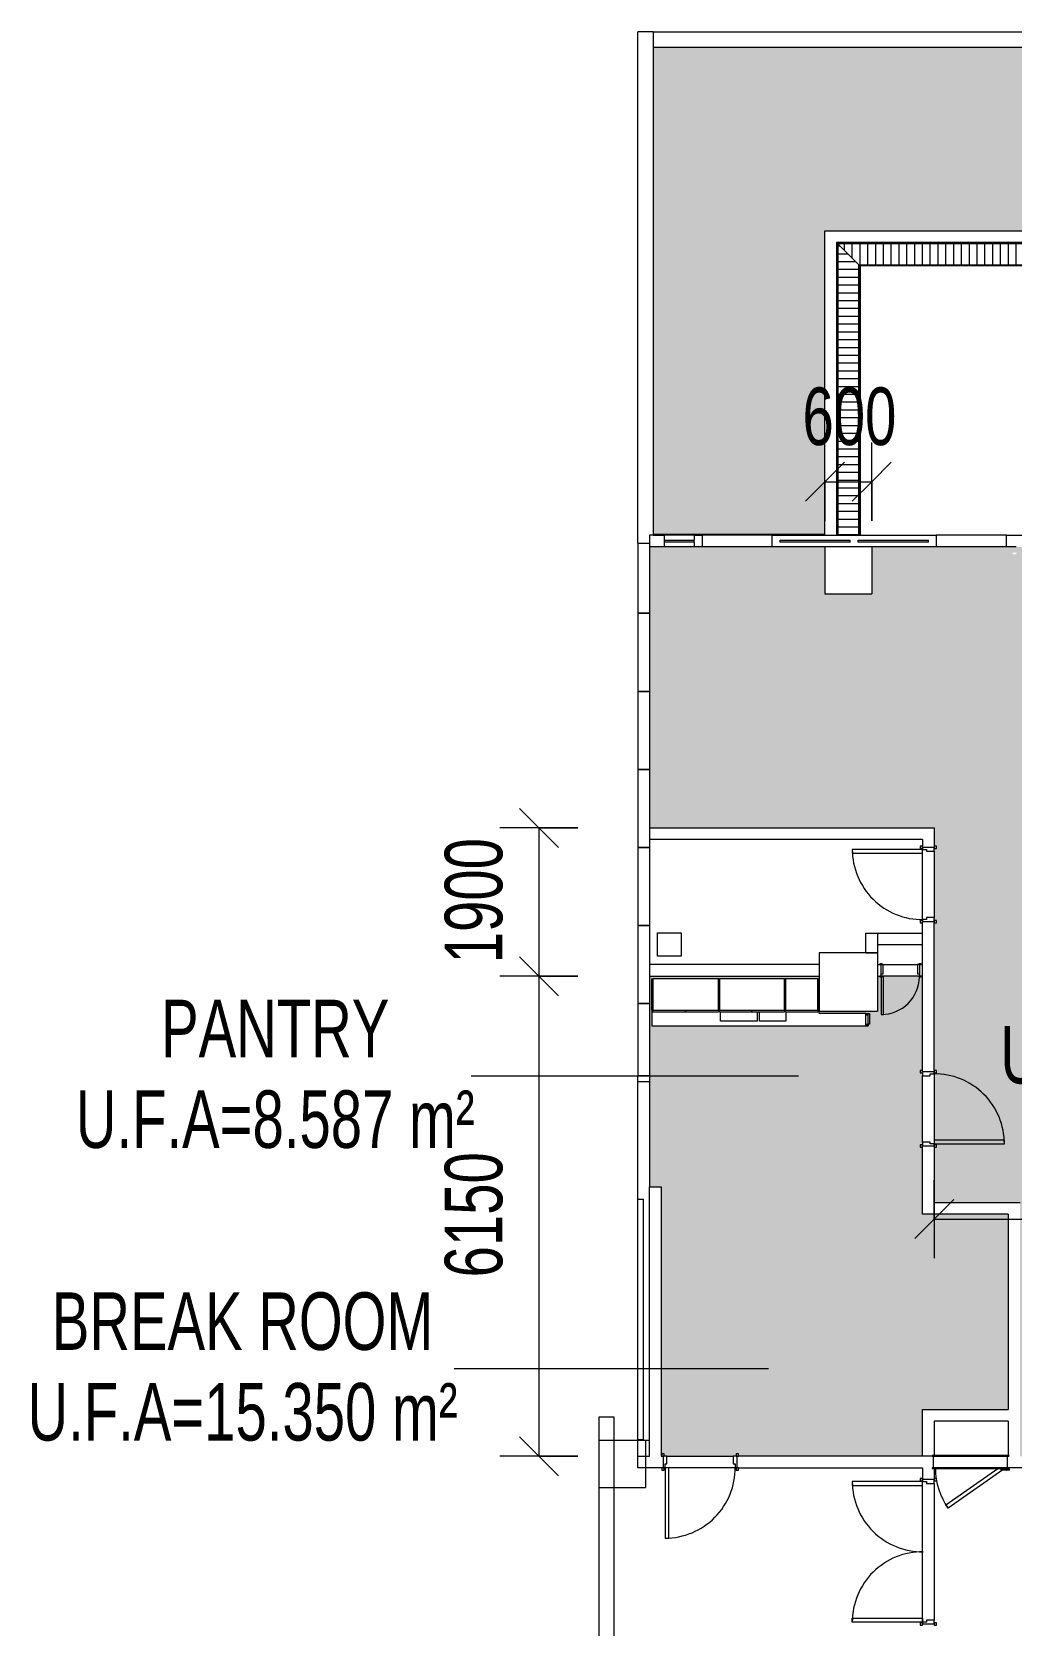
# Model space of a CAD drawing. Header units: millimetres. Extents: x 35540 to 832230, y -10956 to 416550.
# Drawn here: x 103622 to 116173, y 31742 to 52157 of the extents above; entities that cross this region are included whole.
import ezdxf

# ---------------------------------------------------------------- set-up
doc = ezdxf.new("R2010")
doc.units = ezdxf.units.MM
for name, color, linetype, lineweight in [('A-ANNO-DIMS', 211, 'Continuous', 5), ('A-ANNO-DIMS-500', 211, 'Continuous', 5), ('A-AREA-IDEN', 2, 'Continuous', 15), ('A-AREA-PATT', 32, 'Continuous', 5), ('A-DOOR', 31, 'Continuous', 5), ('A-DOOR-FRAM', 31, 'Continuous', 15), ('A-FLOR', 192, 'Continuous', 5), ('A-FLOR-PATT', 8, 'Continuous', 5), ('A-GLAZ-CURT', 52, 'Continuous', 5), ('A-GLAZ-CWMG', 51, 'Continuous', 5), ('A-WALL', 113, 'Continuous', 5), ('I-FURN', 30, 'Continuous', 5), ('Q-CASE', 31, 'Continuous', 5), ('S-BEAM', 12, 'Continuous', 5), ('S-COLS', 52, 'Continuous', 5)]:
    doc.layers.add(name, color=color, linetype=linetype, lineweight=lineweight)
doc.styles.add('Arial', font='arial.ttf', dxfattribs={"width": 0.7, "height": 737.649701})
doc.dimstyles.new('Linear_-_1_5mm_Arial', dxfattribs={"dimscale": 304.8, "dimtxt": 750, "dimasz": 1.64042, "dimexe": 1.64042, "dimexo": 0.0625, "dimgap": 0.82021, "dimtad": 1, "dimdec": 0, "dimzin": 0, "dimdsep": 46, "dimtxsty": 'Arial', "dimblk1": 'OBLIQUE', "dimblk2": 'OBLIQUE', "dimsah": 1, "dimcen": 0.09, "dimadec": 0, "dimazin": 0, "dimtfac": 1, "dimtdec": 4, "dimtix": 1, "dimtmove": 0, "dimatfit": 3, "dimfxl": 1.64042, "dimfxlon": 1, "dimtvp": 1, "dimtolj": 1, "dimtzin": 0, "dimarcsym": 2})

# ---------------------------------------------------------------- blocks, each defined once
blk = doc.blocks.new('DLN-Double Door__X03_ - _M31_1800 x 2450 _WH_-16954920-1_F U_F_A_')
at = {"layer": 'A-DOOR'}
for p, q in [((-850, -75), (-900, -75)), ((-900, -75), (-900, -975)), ((-850, -975), (-850, -75)), ((850, -75), (900, -75)), ((850, -975), (850, -75)), ((900, -75), (900, -975)), ((-900, -975), (-850, -975)), ((900, -975), (850, -975))]:
    blk.add_line(p, q, dxfattribs=at)
for centre, start, end in [((-900, -75), 270, 0.5), ((900, -75), 179.5, 270)]:
    blk.add_arc(centre, 900, start, end, dxfattribs=at)
at = {"layer": 'A-DOOR-FRAM'}
for p, q in [((-910, 105), (-940, 105)), ((-940, 105), (-940, 75)), ((-940, 75), (-910, 75)), ((-875, 75), (-925, 75)), ((-925, 75), (-925, -75)), ((-910, 75), (-910, 105)), ((-875, -25), (-875, 75)), ((875, 75), (875, -25)), ((925, 75), (875, 75)), ((940, 105), (910, 105)), ((910, 105), (910, 75)), ((910, 75), (940, 75)), ((925, -75), (925, 75)), ((940, 75), (940, 105)), ((-910, -75), (-940, -75)), ((-940, -75), (-940, -105)), ((-940, -105), (-910, -105)), ((-925, -75), (-900, -75)), ((-910, -105), (-910, -75)), ((-900, -75), (-900, -25)), ((-900, -25), (-875, -25)), ((875, -25), (900, -25)), ((900, -25), (900, -75)), ((900, -75), (925, -75)), ((940, -75), (910, -75)), ((910, -75), (910, -105)), ((910, -105), (940, -105)), ((940, -105), (940, -75))]:
    blk.add_line(p, q, dxfattribs=at)
blk = doc.blocks.new('DLN-Single Door__X01_ - _M01_ 900 x 2450 _WH_-16935545-1_F U_F_A_')
at = {"layer": 'A-DOOR'}
for p, q in [((-460, 105), (-490, 105)), ((-490, 105), (-490, 75)), ((-490, 75), (-460, 75)), ((-460, 75), (-460, 105)), ((490, 105), (460, 105)), ((460, 105), (460, 75)), ((460, 75), (490, 75)), ((490, 75), (490, 105)), ((-460, -75), (-490, -75)), ((-490, -75), (-490, -105)), ((-490, -105), (-460, -105)), ((-460, -105), (-460, -75)), ((-400, -75), (-450, -75)), ((-450, -75), (-450, -975)), ((-400, -975), (-400, -75)), ((490, -75), (460, -75)), ((460, -75), (460, -105)), ((460, -105), (490, -105)), ((490, -105), (490, -75)), ((-450, -975), (-400, -975))]:
    blk.add_line(p, q, dxfattribs=at)
blk.add_arc((-450, -75), 900, 270, 0.5, dxfattribs=at)
at = {"layer": 'A-DOOR-FRAM'}
for p, q in [((-425, 75), (-475, 75)), ((-475, 75), (-475, -75)), ((-425, -25), (-425, 75)), ((425, 75), (425, -25)), ((475, 75), (425, 75)), ((475, -75), (475, 75)), ((-475, -75), (-450, -75)), ((-450, -75), (-450, -25)), ((-450, -25), (-425, -25)), ((425, -25), (450, -25)), ((450, -25), (450, -75)), ((450, -75), (475, -75))]:
    blk.add_line(p, q, dxfattribs=at)
blk = doc.blocks.new('DLN-Single Door__X01_ - _M05_ 900 x 2450 _WH_-16935527-1_F U_F_A_')
at = {"layer": 'A-DOOR'}
for p, q in [((-460, 105), (-490, 105)), ((-490, 105), (-490, 75)), ((-490, 75), (-460, 75)), ((-460, 75), (-460, 105)), ((490, 105), (460, 105)), ((460, 105), (460, 75)), ((460, 75), (490, 75)), ((490, 75), (490, 105)), ((-460, -75), (-490, -75)), ((-490, -75), (-490, -105)), ((-490, -105), (-460, -105)), ((-460, -105), (-460, -75)), ((-400, -75), (-450, -75)), ((-450, -75), (-450, -975)), ((-400, -975), (-400, -75)), ((490, -75), (460, -75)), ((460, -75), (460, -105)), ((460, -105), (490, -105)), ((490, -105), (490, -75)), ((-450, -975), (-400, -975))]:
    blk.add_line(p, q, dxfattribs=at)
blk.add_arc((-450, -75), 900, 270, 0.5, dxfattribs=at)
at = {"layer": 'A-DOOR-FRAM'}
for p, q in [((-425, 75), (-475, 75)), ((-475, 75), (-475, -75)), ((-425, -25), (-425, 75)), ((425, 75), (425, -25)), ((475, 75), (425, 75)), ((475, -75), (475, 75)), ((-475, -75), (-450, -75)), ((-450, -75), (-450, -25)), ((-450, -25), (-425, -25)), ((425, -25), (450, -25)), ((450, -25), (450, -75)), ((450, -75), (475, -75))]:
    blk.add_line(p, q, dxfattribs=at)
blk = doc.blocks.new('System Panel - _DLN__12_12mm laminated clear glass-18442143-1_F U_F_A_')
at = {"layer": 'A-GLAZ-CURT'}
for p, q in [((-450, 12.5), (450, 12.5)), ((-450, -12.5), (-450, 12.5)), ((450, -12.5), (450, 12.5)), ((450, -12.5), (-450, -12.5))]:
    blk.add_line(p, q, dxfattribs=at)
blk = doc.blocks.new('DLN-Surface Channel-L1 - 300x200 _WD_-5516632-1_F U_F_A_')
at = {"layer": 'Q-CASE'}
h = blk.add_hatch(dxfattribs=at)
h.set_pattern_fill('FP_18', color=256, style=0, pattern_type=2)
h.set_pattern_definition([(0, (73747.67, 85), (0, 100), [])])
h.paths.add_polyline_path([(15, 3440), (15, -15), (285, -285), (285, 3440)], flags=0)
h = blk.add_hatch(dxfattribs=at)
h.set_pattern_fill('FP_17', color=256, style=0, pattern_type=2)
h.set_pattern_definition([(90, (73762.67, 0), (-100, 6e-15), [])])
h.paths.add_polyline_path([(-11852, -15), (-12090, -15), (-12090, -285), (285, -285), (15, -15), (-11550, -15)], flags=0)
for p, q in [((0, 3440), (0, 3450)), ((300, 3440), (0, 3440)), ((0, 3440), (10, 3440)), ((0, 0), (0, 3440)), ((10, -10), (10, 3440)), ((285, 3440), (15, 3440)), ((15, 3440), (15, -15)), ((285, -285), (285, 3440)), ((300, 3440), (290, 3440)), ((290, 3440), (290, -290)), ((-12090, 0), (-12100, 0)), ((-12090, 0), (-12090, -300)), ((-12090, -10), (-12090, 0)), ((-12090, 0), (0, 0)), ((10, -10), (-12090, -10)), ((15, -15), (-12090, -15)), ((-12090, -15), (-12090, -285)), ((285, -285), (15, -15)), ((15, -15), (285, -285)), ((-12090, -285), (285, -285)), ((-12090, -300), (-12090, -290)), ((290, -290), (-12090, -290))]:
    blk.add_line(p, q, dxfattribs=at)
blk = doc.blocks.new('Rectangular Mullion - DLN_8 x 75mm _WD_-16434437-1_F U_F_A_')
at = {"layer": 'A-GLAZ-CWMG'}
for p, q in [((37640, 37199), (37715, 37199)), ((37640, 34115), (37640, 37199)), ((37715, 34115), (37715, 37199)), ((37715, 34115), (37640, 34115))]:
    blk.add_line(p, q, dxfattribs=at)
blk = doc.blocks.new('Rectangular Mullion - DLN_135 x 150mm _WD_-STUR_ OPENING-18440605-1_F U_F_A_')
at = {"layer": 'A-GLAZ-CWMG'}
for p, q in [((37639, 45607), (37789, 45607)), ((37639, 45607), (37639, 44707)), ((37789, 45607), (37789, 44707)), ((37789, 44707), (37639, 44707))]:
    blk.add_line(p, q, dxfattribs=at)
blk = doc.blocks.new('Rectangular Mullion - DLN_75 x 150mm _WD_-STUR_ OPENING-18440581-1_F U_F_A_')
at = {"layer": 'A-GLAZ-CWMG'}
for p, q in [((0, 75), (-75, 75)), ((-75, 75), (-75, -75)), ((0, 75), (0, -75)), ((-75, -75), (0, -75))]:
    blk.add_line(p, q, dxfattribs=at)
blk = doc.blocks.new('Rectangular Mullion - DLN_135 x 150mm _WD_-STUR_ OPENING-18440606-1_F U_F_A_')
at = {"layer": 'A-GLAZ-CWMG'}
for p, q in [((37639, 44707), (37789, 44707)), ((37639, 44707), (37639, 43707)), ((37789, 44707), (37789, 43707)), ((37789, 43707), (37639, 43707))]:
    blk.add_line(p, q, dxfattribs=at)
blk = doc.blocks.new('Rectangular Mullion - DLN_135 x 150mm _WD_-STUR_ OPENING-18440621-1_F U_F_A_')
at = {"layer": 'A-GLAZ-CWMG'}
for p, q in [((37639, 39707), (37789, 39707)), ((37639, 39707), (37639, 38782)), ((37789, 39707), (37789, 38782)), ((37789, 38782), (37639, 38782))]:
    blk.add_line(p, q, dxfattribs=at)
blk = doc.blocks.new('DLN-Access Panel__AP02_ - _AP02a_ 900 x 1100 _WH_-14594547-1_F U_F_A_')
at = {"layer": 'A-DOOR'}
for p, q in [((-414, 100), (287, 591)), ((316, 550), (-349, 85)), ((287, 591), (316, 550)), ((-465, 100), (-503, 100)), ((-503, 100), (-503, 95)), ((-503, 95), (-465, 95)), ((-490, 75), (-490, 85)), ((490, 85), (-490, 85)), ((-490, 75), (490, 75)), ((-465, 97), (-465, 85)), ((-450, 85), (-450, 97)), ((-405, 100), (-443, 100)), ((-443, 100), (-443, 95)), ((-443, 95), (-405, 95)), ((-436, 85), (-421, 95)), ((-405, 97), (-405, 85)), ((-390, 85), (-390, 97)), ((490, 75), (490, 85)), ((-490, -85), (-490, -75)), ((490, -75), (-490, -75)), ((-490, -85), (490, -85)), ((490, -85), (490, -75))]:
    blk.add_line(p, q, dxfattribs=at)
for centre, radius, start, end in [((-450, 75), 900, 0.6535, 35), ((-458, 97), 7.5, 360, 160.5288), ((-458, 97), 7.5, 360, 180), ((-458, 97), 2, 0, 180), ((-398, 97), 7.5, 360, 160.5288), ((-398, 97), 7.5, 360, 180), ((-398, 97), 2, 0, 180)]:
    blk.add_arc(centre, radius, start, end, dxfattribs=at)
at = {"layer": 'A-DOOR-FRAM', "lineweight": 5}
for p, q in [((-475, 75), (-475, -75)), ((475, 75), (475, -75))]:
    blk.add_line(p, q, dxfattribs=at)
blk = doc.blocks.new('DLN_Counter-03 - 2850 _W_-14682126-1_F U_F_A_')
at = {"layer": 'I-FURN'}
for p, q in [((-1350, -400), (-1350, 0)), ((-511, 0), (-1350, 0)), ((-511, 0), (-511, -400)), ((-496, -400), (-496, 0)), ((335, 0), (-496, 0)), ((335, 0), (335, -400)), ((350, -400), (350, 0)), ((765, 0), (350, 0)), ((765, 0), (765, -400)), ((-1365, -400), (-1365, 0)), ((-1365, 0), (-1350, 0)), ((-1350, 0), (-1350, -400)), ((-511, -400), (-511, 0)), ((-511, 0), (-496, 0)), ((-496, 0), (-496, -400)), ((335, -400), (335, 0)), ((335, 0), (350, 0)), ((350, 0), (350, -400)), ((765, -400), (765, 0)), ((765, 0), (780, 0)), ((780, 0), (780, -400)), ((-1365, -400), (-1350, -400)), ((-1365, -400), (-1365, -600)), ((-1350, -400), (-511, -400)), ((-1350, -420), (-1350, -400)), ((-1350, -400), (-931, -400)), ((-931, -400), (-931, -420)), ((-931, -420), (-931, -400)), ((-931, -400), (-511, -400)), ((-511, -400), (-511, -420)), ((-511, -400), (-496, -400)), ((-496, -400), (335, -400)), ((-496, -420), (-496, -400)), ((-496, -400), (-81, -400)), ((-81, -400), (-81, -420)), ((-81, -420), (-81, -400)), ((-81, -400), (335, -400)), ((335, -400), (335, -420)), ((335, -400), (350, -400)), ((350, -420), (350, -400)), ((350, -400), (765, -400)), ((350, -400), (765, -400)), ((765, -400), (765, -420)), ((765, -400), (780, -400)), ((-1365, -600), (1380, -600)), ((-1350, -420), (-931, -420)), ((-931, -420), (-511, -420)), ((-496, -420), (-81, -420)), ((-485, -540), (-485, -420)), ((-15, -540), (-485, -540)), ((-81, -420), (335, -420)), ((-15, -420), (-15, -540)), ((15, -540), (15, -420)), ((355, -540), (15, -540)), ((350, -420), (765, -420)), ((355, -420), (355, -540)), ((780, -445), (780, -415)), ((1380, -445), (780, -445)), ((1380, -445), (1410, -445)), ((1380, -600), (1380, -445)), ((1380, -460), (1410, -460)), ((1380, -580), (1410, -580)), ((1380, -595), (1410, -595)), ((1380, -600), (1410, -600)), ((1410, -580), (1410, -445)), ((1410, -445), (1425, -445)), ((1410, -580), (1410, -595)), ((1425, -580), (1410, -580)), ((1410, -595), (1410, -600)), ((1425, -445), (1425, -580))]:
    blk.add_line(p, q, dxfattribs=at)
blk = doc.blocks.new('Rectangular Mullion - DLN_135 x 150mm _WD_-STUR_ OPENING-18442161-1_F U_F_A_')
at = {"layer": 'A-GLAZ-CWMG'}
for p, q in [((41464, 45707), (41464, 45557)), ((42364, 45707), (41464, 45707)), ((42364, 45557), (41464, 45557)), ((42364, 45557), (42364, 45707))]:
    blk.add_line(p, q, dxfattribs=at)
blk = doc.blocks.new('Structural Framing 2 - Structural Framing 2-14365667-1_F U_F_A_')
at = {"layer": 'S-BEAM', "color": 9}
blk.add_line((38246, 45720), (38246, 45707), dxfattribs=at)
blk = doc.blocks.new('DLN-Single Door - _AP11_ 450 x2000 _WH_-15258265-1_F U_F_A_')
at = {"layer": 'A-DOOR'}
for p, q in [((-235, 85), (-265, 85)), ((-265, 85), (-265, 75)), ((-265, 75), (-235, 75)), ((-235, 75), (-235, 85)), ((265, 85), (235, 85)), ((235, 85), (235, 75)), ((235, 75), (265, 75)), ((265, 75), (265, 85)), ((-235, -75), (-265, -75)), ((-265, -75), (-265, -85)), ((-265, -85), (-235, -85)), ((-245, -85), (-245, -565)), ((-215, -75), (-235, -75)), ((-235, -85), (-235, -75)), ((-215, -565), (-215, -75)), ((265, -75), (235, -75)), ((235, -75), (235, -85)), ((235, -85), (265, -85)), ((265, -85), (265, -75)), ((-245, -565), (-215, -565))]:
    blk.add_line(p, q, dxfattribs=at)
blk.add_arc((-245, -75), 490, 270, 358.7894, dxfattribs=at)
at = {"layer": 'A-DOOR-FRAM'}
for p, q in [((-220, 75), (-250, 75)), ((-250, 75), (-250, -75)), ((-220, -45), (-220, 75)), ((220, 75), (220, -45)), ((250, 75), (220, 75)), ((250, -75), (250, 75)), ((-250, -75), (-245, -75)), ((-245, -75), (-245, -45)), ((-245, -45), (-220, -45)), ((220, -45), (245, -45)), ((245, -45), (245, -75)), ((245, -75), (250, -75))]:
    blk.add_line(p, q, dxfattribs=at)
blk = doc.blocks.new('System Panel - _DLN__12_12mm laminated clear glass-18442145-1_F U_F_A_')
at = {"layer": 'A-GLAZ-CURT'}
for p, q in [((-190, 12.5), (190, 12.5)), ((-190, -12.5), (-190, 12.5)), ((190, -12.5), (190, 12.5)), ((190, -12.5), (-190, -12.5))]:
    blk.add_line(p, q, dxfattribs=at)
blk = doc.blocks.new('Rectangular Mullion - DLN_150 x 150mm _WD_-STUR_ OPENING-18440291-1_F U_F_A_')
at = {"layer": 'A-GLAZ-CWMG'}
for p, q in [((37984, 45645), (37984, 45707)), ((38364, 45707), (37984, 45707)), ((37984, 45557), (37984, 45620)), ((38364, 45557), (37984, 45557)), ((38364, 45707), (38364, 45645)), ((38364, 45620), (38364, 45557))]:
    blk.add_line(p, q, dxfattribs=at)
blk = doc.blocks.new('DIMBLOCK55-1_F U_F_A_')
at = {"layer": 'A-ANNO-DIMS-500'}
for p, q in [((115187, 37445), (115187, 36445)), ((115187, 36945), (115187, 37445)), ((122687, 37445), (122687, 36445)), ((122687, 36945), (122687, 37445)), ((115187, 36945), (115437, 37195)), ((122687, 36945), (122937, 37195)), ((115187, 36945), (114937, 36695)), ((115187, 36945), (122687, 36945)), ((122687, 36945), (122437, 36695))]:
    blk.add_line(p, q, dxfattribs=at)
at = {"layer": 'A-ANNO-DIMS-500', "color": 0, "insert": (118152, 38152), "char_height": 737.6, "width": 1883.08, "attachment_point": 1, "line_spacing_factor": 0.938532, "style": 'Arial'}
blk.add_mtext('7500', dxfattribs=at)
blk = doc.blocks.new('_Oblique')
at = {"color": 0, "linetype": 'ByBlock', "lineweight": -2}
blk.add_line((-0.5, -0.5), (0.5, 0.5), dxfattribs=at)
blk = doc.blocks.new('DIMBLOCK71-1_F U_F_A_')
at = {"layer": 'A-ANNO-DIMS-500'}
for p, q in [((113787, 45894), (113787, 46894)), ((114387, 45894), (114387, 46894)), ((113787, 46394), (114037, 46644)), ((114387, 46394), (114637, 46644)), ((113787, 46394), (113537, 46144)), ((113787, 46394), (114387, 46394)), ((113787, 46394), (113787, 45894)), ((114387, 46394), (114137, 46144)), ((114387, 46394), (114387, 45894))]:
    blk.add_line(p, q, dxfattribs=at)
at = {"layer": 'A-ANNO-DIMS-500', "color": 0, "insert": (113499, 47601), "char_height": 737.6, "width": 1412.31, "attachment_point": 1, "line_spacing_factor": 0.938532, "style": 'Arial'}
blk.add_mtext('600', dxfattribs=at)
blk = doc.blocks.new('DIMBLOCK72-1_F U_F_A_')
at = {"layer": 'A-ANNO-DIMS-500'}
for p, q in [((110121, 41957), (109871, 42207)), ((110621, 41957), (109621, 41957)), ((110121, 41957), (110121, 40057)), ((110121, 41957), (110371, 41707)), ((110121, 41957), (110621, 41957)), ((110121, 40057), (109871, 40307)), ((110621, 40057), (109621, 40057)), ((110121, 40057), (110371, 39807)), ((110121, 40057), (110621, 40057))]:
    blk.add_line(p, q, dxfattribs=at)
at = {"layer": 'A-ANNO-DIMS-500', "color": 0, "insert": (108914, 40223), "char_height": 737.6, "width": 1883.08, "attachment_point": 1, "rotation": 90, "line_spacing_factor": 0.938532, "style": 'Arial'}
blk.add_mtext('1900', dxfattribs=at)
blk = doc.blocks.new('DIMBLOCK73-1_F U_F_A_')
at = {"layer": 'A-ANNO-DIMS-500'}
for p, q in [((110121, 40057), (109871, 40307)), ((110621, 40057), (109621, 40057)), ((110121, 40057), (110121, 33907)), ((110121, 40057), (110371, 39807)), ((110121, 40057), (110621, 40057)), ((110121, 33907), (109871, 34157)), ((110621, 33907), (109621, 33907)), ((110121, 33907), (110371, 33657)), ((110121, 33907), (110621, 33907))]:
    blk.add_line(p, q, dxfattribs=at)
at = {"layer": 'A-ANNO-DIMS-500', "color": 0, "insert": (108914, 36198), "char_height": 737.6, "width": 1883.08, "attachment_point": 1, "rotation": 90, "line_spacing_factor": 0.938532, "style": 'Arial'}
blk.add_mtext('6150', dxfattribs=at)

msp = doc.modelspace()

# ---------------------------------------------------------------- hatches: boundary and pattern name
at = {"layer": 'A-AREA-PATT'}
h = msp.add_hatch(color=231, dxfattribs=at)
h.paths.add_polyline_path([(120737, 33907.5), (121647, 33907.5), (121647, 33937.5), (121677, 33937.5), (121677, 33907.5), (122687, 33907.5), (122687, 40207.5), (126387, 40207.5), (126387, 44957.5), (125787, 44957.5), (125787, 45557.5), (114387, 45557.5), (114387, 44957.5), (113787, 44957.5), (113787, 45557.5), (111537, 45557.5), (111537, 41957.5), (115187, 41957.5), (115187, 41722.5), (115217, 41722.5), (115217, 41692.5), (115187, 41692.5), (115187, 40772.5), (115217, 40772.5), (115217, 40742.5), (115187, 40742.5), (115187, 38847.5), (115217, 38847.5), (115217, 38817.5), (115187, 38817.5), (115187, 37897.5), (115217, 37897.5), (115217, 37867.5), (115187, 37867.5), (115187, 37157.5), (116287, 37157.5), (116287, 33907.5), (120697, 33907.5), (120697, 33937.5), (120727, 33937.5), (120727, 33907.5)], flags=0)
h.paths.add_polyline_path([(120755, 34897.7), (120737.3, 34897.7), (120737.3, 35397.7), (121737.3, 35397.7), (121737.3, 34897.7), (121649.8, 34897.7)], flags=0)
h.paths.add_polyline_path([(121092, 45462.5), (121042, 45462.5), (121042, 45482.5), (121092, 45482.5)], flags=0)
h.paths.add_polyline_path([(121957, 45462.5), (121962, 45482.5), (122007, 45482.5), (122007, 45462.5), (121962, 45462.5)], flags=0)
h.paths.add_polyline_path([(117162, 45462.5), (117157, 45462.5), (117162, 45482.5), (117207, 45482.5), (117207, 45462.5)], flags=0)
h.paths.add_polyline_path([(116192, 45462.5), (116192, 45482.5), (116242, 45482.5), (116237, 45462.5)], flags=0)
for points in [[(111537, 37507.5), (115037, 37507.5), (115037, 37867.5), (115007, 37867.5), (115007, 37897.5), (115037, 37897.5), (115037, 38817.5), (115007, 38817.5), (115007, 38847.5), (115037, 38847.5), (115037, 40057.5), (115019, 40057.5), (115019, 40047.5), (114989, 40047.5), (114989, 40057.5), (114519, 40057.5), (114519, 40047.5), (114489, 40047.5), (114489, 40057.5), (114462, 40057.5), (114462, 39607.5), (113712, 39607.5), (113712, 39577.5), (114357, 39577.5), (114357, 39442.5), (114342, 39442.5), (114342, 39422.5), (111567, 39422.5), (111567, 40022.5), (113712, 40022.5), (113712, 40057.5), (111537, 40057.5), (111537, 38707.5)], [(112612, 33907.5), (112647, 33908.4), (112647, 33937.5), (112677, 33937.5), (112677, 33907.5), (115037, 33907.5), (115037, 34507.5), (116137, 34507.5), (116137, 37007.5), (115037, 37007.5), (115037, 37507.5), (111537, 37507.5), (111537, 37357.5), (111687, 37357.5), (111687, 33907.5), (111697, 33907.5), (111697, 33937.5), (111727, 33937.5), (111727, 33907.5), (112046.8, 33907.5)]]:
    msp.add_hatch(color=231, dxfattribs=at).paths.add_polyline_path(points, flags=0)
at = {"layer": 'A-FLOR-PATT'}
h = msp.add_hatch(dxfattribs=at)
h.set_pattern_fill('FP_23', color=256, style=0, pattern_type=2)
h.set_pattern_definition([(90, (118986.97, 48863.74), (-179.605, 179.605), [47.625, -311.585]), (45, (118986.97, 48863.74), (-179.605, 179.605), [47.625, -206.375]), (135, (118986.97, 48863.74), (-179.605, -179.605), [47.625, -206.375])])
h.paths.add_polyline_path([(113787, 45720), (113787, 49607.5), (126337, 49607.5), (126337, 51957.5), (111587, 51957.5), (111587, 45720), (112046.8, 45720)], flags=0)

# ---------------------------------------------------------------- linework, layer by layer
at = {"layer": 'A-AREA-IDEN'}
for p, q in [((113449.2, 38778.2), (109253.7, 38778.2)), ((113063, 35028.5), (109033.7, 35028.5))]:
    msp.add_line(p, q, dxfattribs=at)
at = {"layer": 'A-FLOR'}
for p, q in [((126337, 49157.5), (114237, 49157.5)), ((114237, 49157.5), (114237, 45707.5)), ((111587, 45720), (113787, 45720)), ((111642, 40312.5), (111642, 40612.5)), ((111642, 40612.5), (111942, 40612.5)), ((111942, 40612.5), (111942, 40312.5)), ((111942, 40312.5), (111642, 40312.5))]:
    msp.add_line(p, q, dxfattribs=at)
at = {"layer": 'A-WALL', "color": 9}
for p, q in [((111387, 45707.5), (111387, 52157.5)), ((111587, 52157.5), (111387, 52157.5)), ((111587, 52157.5), (111587, 45707.5)), ((111587, 52157.5), (126337, 52157.5)), ((126337, 51957.5), (111587, 51957.5)), ((113787, 49607.5), (126337, 49607.5)), ((113787, 45707.5), (113787, 49607.5)), ((126337, 49457.5), (113937, 49457.5)), ((113937, 49457.5), (113937, 45707.5)), ((111587, 45707.5), (111537, 45707.5))]:
    msp.add_line(p, q, dxfattribs=at)
at = {"layer": 'A-WALL'}
for p, q in [((111387, 45607.5), (111387, 45707.5)), ((111537, 45707.5), (111537, 45607.5)), ((111732, 45557.5), (111537, 45557.5)), ((111587, 45707.5), (111732, 45707.5)), ((112112, 45707.5), (112212, 45707.5)), ((112212, 45557.5), (112112, 45557.5)), ((113112, 45707.5), (115212, 45707.5)), ((113787, 45557.5), (113112, 45557.5)), ((115212, 45557.5), (114387, 45557.5)), ((116112, 45707.5), (116995, 45707.5)), ((116237, 45557.5), (116112, 45557.5)), ((115037, 40782.5), (115037, 41682.5)), ((115187, 41657.5), (115187, 40807.5)), ((114989, 40057.5), (114519, 40057.5)), ((114534, 40207.5), (114974, 40207.5)), ((115187, 38807.5), (115187, 37907.5)), ((111387, 34107.5), (111387, 38707.5)), ((111537, 38707.5), (111537, 37357.5)), ((115037, 37932.5), (115037, 38782.5)), ((111762, 33907.5), (112612, 33907.5)), ((112637, 33757.5), (111737, 33757.5)), ((115037, 31782.5), (115037, 33582.5)), ((115187, 33557.5), (115187, 31807.5))]:
    msp.add_line(p, q, dxfattribs=at)
at = {"layer": 'A-WALL', "lineweight": 18}
for p, q in [((111537, 41957.5), (115187, 41957.5)), ((111537, 41957.5), (111537, 41807.5)), ((115187, 41957.5), (115187, 41722.5)), ((115037, 41807.5), (111537, 41807.5)), ((115037, 41807.5), (115037, 41722.5)), ((115037, 38847.5), (115037, 40742.5)), ((115187, 38847.5), (115187, 40742.5)), ((114312, 40357.5), (114312, 40607.5)), ((114312, 40607.5), (114462, 40607.5)), ((114462, 40607.5), (115037, 40607.5)), ((114462, 40607.5), (114462, 40357.5)), ((115037, 40457.5), (114462, 40457.5)), ((114312, 40357.5), (114462, 40357.5)), ((113712, 40207.5), (111537, 40207.5)), ((111537, 40207.5), (111537, 40057.5)), ((111537, 40057.5), (113712, 40057.5)), ((113712, 40207.5), (113712, 40057.5)), ((114462, 40207.5), (114489, 40207.5)), ((114462, 40207.5), (114462, 40057.5)), ((114462, 40057.5), (114489, 40057.5)), ((115037, 40207.5), (115019, 40207.5)), ((115037, 40057.5), (115019, 40057.5)), ((115037, 37007.5), (115037, 37867.5)), ((115187, 37867.5), (115187, 37157.5)), ((111537, 33907.5), (111537, 37357.5)), ((111537, 37357.5), (111687, 37357.5)), ((111687, 37357.5), (111687, 33907.5)), ((115187, 37157.5), (116287, 37157.5)), ((116137, 37007.5), (115037, 37007.5)), ((116137, 37007.5), (116137, 34507.5)), ((115037, 33907.5), (115037, 34507.5)), ((115037, 34507.5), (116137, 34507.5)), ((115187, 34357.5), (115187, 33917.5)), ((116137, 34357.5), (115187, 34357.5)), ((116137, 34357.5), (116137, 33917.5)), ((111387, 33757.5), (111387, 34107.5)), ((111537, 34107.5), (111387, 34107.5)), ((111387, 33907.5), (111537, 33907.5)), ((111687, 33907.5), (111697, 33907.5)), ((115162, 33907.5), (112677, 33907.5)), ((111697, 33757.5), (111387, 33757.5)), ((112677, 33757.5), (115037, 33757.5)), ((115037, 33757.5), (115037, 33622.5)), ((115187, 33747.5), (115187, 33622.5)), ((118487, 33757.5), (116142, 33757.5))]:
    msp.add_line(p, q, dxfattribs=at)
at = {"layer": 'A-WALL', "color": 253, "lineweight": 20}
for p, q in [((110887, 34407.5), (110887, 29012.5)), ((111087, 34407.5), (110887, 34407.5)), ((111087, 12607.5), (111087, 34407.5))]:
    msp.add_line(p, q, dxfattribs=at)
at = {"layer": 'S-COLS', "color": 253, "lineweight": 20}
for p, q in [((114387, 45557.5), (113787, 45557.5)), ((113787, 45557.5), (113787, 44957.5)), ((114387, 45557.5), (114387, 44957.5)), ((113787, 44957.5), (114387, 44957.5)), ((114462, 40357.5), (113712, 40357.5)), ((113712, 40357.5), (113712, 40022.5)), ((114462, 40357.5), (114462, 39607.5)), ((113712, 39622.5), (113712, 39607.5)), ((113712, 39607.5), (114462, 39607.5)), ((111487, 34107.5), (110887, 34107.5)), ((110887, 34107.5), (110887, 33507.5)), ((111487, 34107.5), (111487, 33507.5)), ((110887, 33507.5), (111487, 33507.5))]:
    msp.add_line(p, q, dxfattribs=at)

# ---------------------------------------------------------------- block references
at = {"layer": 'A-DOOR'}
for name, p, rotation in [('DLN-Single Door__X01_ - _M01_ 900 x 2450 _WH_-16935545-1_F U_F_A_', (115112, 41232.5), 270), ('DLN-Single Door__X01_ - _M01_ 900 x 2450 _WH_-16935545-1_F U_F_A_', (115112, 38357.5), 89.99999999999999), ('DLN-Access Panel__AP02_ - _AP02a_ 900 x 1100 _WH_-14594547-1_F U_F_A_', (115652, 33832.5), 180), ('DLN-Double Door__X03_ - _M31_1800 x 2450 _WH_-16954920-1_F U_F_A_', (115112, 32682.5), 270)]:
    msp.add_blockref(name, p, dxfattribs=dict(at, rotation=rotation))
for name, p in [('DLN-Single Door - _AP11_ 450 x2000 _WH_-15258265-1_F U_F_A_', (114754, 40132.5)), ('DLN-Single Door__X01_ - _M05_ 900 x 2450 _WH_-16935527-1_F U_F_A_', (112187, 33832.5))]:
    msp.add_blockref(name, p, dxfattribs=at)
at = {"layer": 'A-GLAZ-CURT'}
for name, p in [('System Panel - _DLN__12_12mm laminated clear glass-18442145-1_F U_F_A_', (111922, 45632.5)), ('System Panel - _DLN__12_12mm laminated clear glass-18442143-1_F U_F_A_', (113662, 45632.5)), ('System Panel - _DLN__12_12mm laminated clear glass-18442143-1_F U_F_A_', (114662, 45632.5))]:
    msp.add_blockref(name, p, dxfattribs=at)
at = {"layer": 'A-GLAZ-CWMG'}
for name, p in [('Rectangular Mullion - DLN_135 x 150mm _WD_-STUR_ OPENING-18440605-1_F U_F_A_', (73747.7, 0)), ('Rectangular Mullion - DLN_150 x 150mm _WD_-STUR_ OPENING-18440291-1_F U_F_A_', (73747.7, 0)), ('Rectangular Mullion - DLN_135 x 150mm _WD_-STUR_ OPENING-18442161-1_F U_F_A_', (70747.7, 0)), ('Rectangular Mullion - DLN_135 x 150mm _WD_-STUR_ OPENING-18442161-1_F U_F_A_', (73747.7, 0)), ('Rectangular Mullion - DLN_135 x 150mm _WD_-STUR_ OPENING-18440606-1_F U_F_A_', (73747.7, 0)), ('Rectangular Mullion - DLN_135 x 150mm _WD_-STUR_ OPENING-18440606-1_F U_F_A_', (73747.7, -1000)), ('Rectangular Mullion - DLN_135 x 150mm _WD_-STUR_ OPENING-18440606-1_F U_F_A_', (73747.7, -2000)), ('Rectangular Mullion - DLN_135 x 150mm _WD_-STUR_ OPENING-18440606-1_F U_F_A_', (73747.7, -3000)), ('Rectangular Mullion - DLN_135 x 150mm _WD_-STUR_ OPENING-18440606-1_F U_F_A_', (73747.7, -4000)), ('Rectangular Mullion - DLN_135 x 150mm _WD_-STUR_ OPENING-18440621-1_F U_F_A_', (73747.7, 0)), ('Rectangular Mullion - DLN_8 x 75mm _WD_-16434437-1_F U_F_A_', (73747.7, 0))]:
    msp.add_blockref(name, p, dxfattribs=at)
at = {"layer": 'A-GLAZ-CWMG', "extrusion": (0, 0, -1), "rotation": 270.0000000000001}
msp.add_blockref('Rectangular Mullion - DLN_75 x 150mm _WD_-STUR_ OPENING-18440581-1_F U_F_A_', (-111462, 38707.5), dxfattribs=at)
at = {"layer": 'I-FURN'}
msp.add_blockref('DLN_Counter-03 - 2850 _W_-14682126-1_F U_F_A_', (112932, 40022.5), dxfattribs=at)
at = {"layer": 'Q-CASE', "rotation": 180}
msp.add_blockref('DLN-Surface Channel-L1 - 300x200 _WD_-5516632-1_F U_F_A_', (114237, 49157.5), dxfattribs=at)
at = {"layer": 'S-BEAM', "color": 9}
msp.add_blockref('Structural Framing 2 - Structural Framing 2-14365667-1_F U_F_A_', (73747.7, 0), dxfattribs=at)

# ---------------------------------------------------------------- texts
at = {"layer": 'A-AREA-IDEN', "lineweight": 5, "char_height": 737.65, "attachment_point": 2, "line_spacing_factor": 0.938532, "style": 'Arial'}
for s, insert, width in [('PANTRY', (106741.2, 39756.3), 3447), ('U.F.A=116.015 m²', (118991.5, 39421), 6984), ('U.F.A=8.587 m²', (106741.2, 38594.7), 6030), ('BREAK ROOM', (106322.5, 36006.6), 5769), ('U.F.A=15.350 m²', (106322.5, 34845), 6507)]:
    msp.add_mtext(s, dxfattribs=dict(at, insert=insert, width=width))

# ---------------------------------------------------------------- dimensions: what is measured, and where the dimension line sits
at = {"layer": 'A-ANNO-DIMS'}
for base, p1, p2, override, picture, middle in [((114387, 46394.2), (113787, 45894.2), (114387, 45894.2), {"dimpost": '<>', "dimfxl": 600}, 'DIMBLOCK71-1_F U_F_A_', (114087, 47020.9)), ((122687, 36945), (115187, 37445), (122687, 37445), {"dimpost": '<>', "dimfxl": 7500.000055}, 'DIMBLOCK55-1_F U_F_A_', (118937, 37571.6))]:
    dim = msp.add_linear_dim(base=base, p1=p1, p2=p2, dimstyle='Linear_-_1_5mm_Arial', override=override, dxfattribs=at)
    dim.commit()
    dim.dimension.update_dxf_attribs({"geometry": picture, "text_midpoint": middle})
for base, p1, p2, override, picture, middle in [((110120.6, 40057.5), (110620.6, 41957.5), (110620.6, 40057.5), {"dimpost": '<>', "dimfxl": 1900}, 'DIMBLOCK72-1_F U_F_A_', (109494, 41007.5)), ((110120.6, 33907.5), (110620.6, 40057.5), (110620.6, 33907.5), {"dimpost": '<>', "dimfxl": 6150}, 'DIMBLOCK73-1_F U_F_A_', (109494, 36982.5))]:
    dim = msp.add_linear_dim(base=base, p1=p1, p2=p2, angle=90, dimstyle='Linear_-_1_5mm_Arial', override=override, dxfattribs=at)
    dim.commit()
    dim.dimension.update_dxf_attribs({"geometry": picture, "text_midpoint": middle})

doc.saveas('drawing.dxf')
